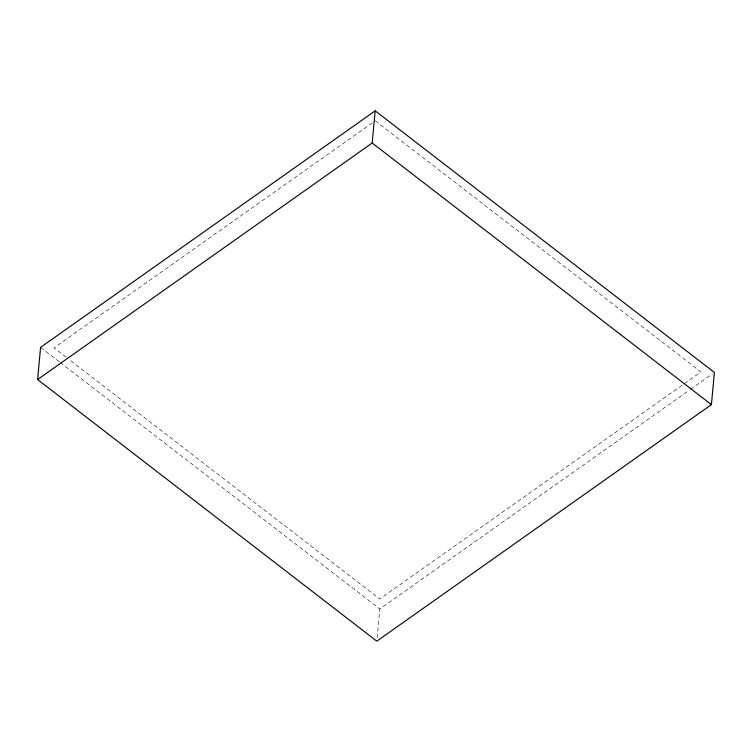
<?xml version="1.0" encoding="UTF-8"?>
<svg xmlns="http://www.w3.org/2000/svg" width="752" height="752" viewBox="0 0 752 752"><rect width="100%" height="100%" fill="white"/><g stroke="black" fill="none" stroke-linecap="round" stroke-linejoin="round"><path stroke-width="0.56" stroke-dasharray="3.76 2.82" d="M377.137 637.705L379.807 608.979L689.471 390.072M372.39 122.839L54.059 347.875L66.157 357.2M690.43 389.395L712.482 373.81M375.267 120.809L700.92 371.949L379.713 599.015L69.88 360.067M40.589 347.368L59.173 361.703M60.104 362.417L379.807 608.979"/><path stroke-width="1.13" d="M37.6 379.544L40.589 347.368L375.182 110.845L714.4 372.456L711.411 404.632L376.818 641.155L37.6 379.544L372.193 143.021L375.182 110.845M372.193 143.021L711.411 404.632"/></g></svg>
